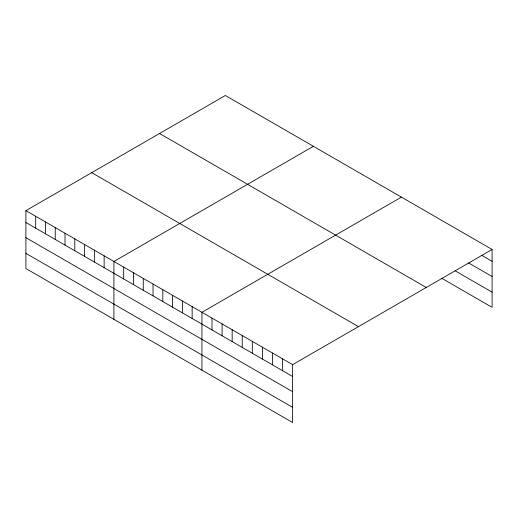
<?xml version="1.0" encoding="UTF-8"?>
<svg xmlns="http://www.w3.org/2000/svg" width="518" height="518" viewBox="0 0 518 518"><rect width="100%" height="100%" fill="white"/><g stroke="black" fill="none" stroke-linecap="round" stroke-linejoin="round"><path stroke-width="0.78" d="M25.9 210.651L292.618 364.64L292.618 422.513L25.9 268.525L25.9 210.651L225.382 95.487L492.1 249.475L492.1 307.349L441.718 278.257M313.396 146.303L113.915 261.473L113.915 319.341M401.418 197.118L201.936 312.289L201.936 370.156M292.618 364.64L492.1 249.475M482.025 255.504L492.1 261.318M468.589 262.937L492.1 276.508M455.154 270.83L492.1 292.158M159.55 133.489L426.269 287.477M91.731 172.649L358.45 326.638M25.9 222.5L292.618 376.489M25.9 237.691L292.618 391.679M25.9 253.341L292.618 407.329M282.543 358.825L282.543 370.674M272.468 353.011L272.468 364.853M262.393 347.19L262.393 359.039M252.311 341.375L252.311 353.218M242.236 335.554L242.236 347.403M232.161 329.739L232.161 341.589M222.086 323.918L222.086 335.768M212.011 318.104L212.011 329.953M192.152 306.643L192.152 318.486M182.375 300.997L182.375 312.84M172.598 295.351L172.598 307.193M162.814 289.704L162.814 301.547M153.037 284.058L153.037 295.901M143.253 278.412L143.253 290.255M133.476 272.766L133.476 284.609M123.698 267.12L123.698 278.962M104.137 255.827L104.137 267.67M94.36 250.181L94.36 262.024M84.576 244.535L84.576 256.378M74.799 238.889L74.799 250.731M65.015 233.242L65.015 245.085M55.238 227.59L55.238 239.439M45.461 221.944L45.461 233.793M35.677 216.297L35.677 228.147"/></g></svg>
